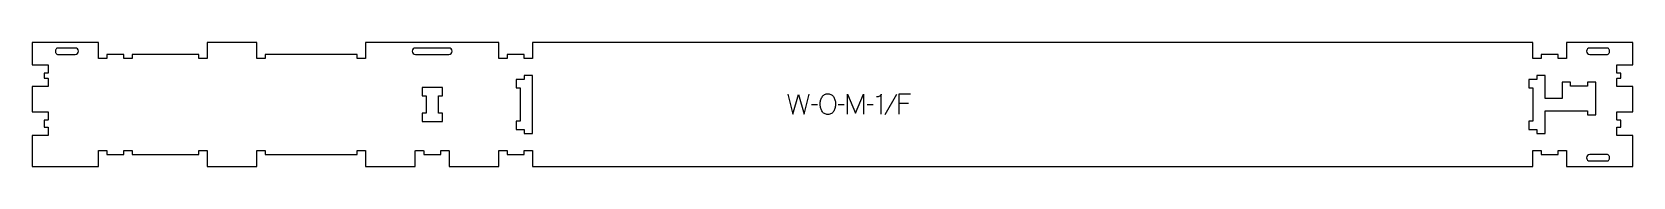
# Model space of a CAD drawing. Extents: x 0 to 2400, y 0 to 186.
import ezdxf

# ---------------------------------------------------------------- set-up
doc = ezdxf.new("R2010")
doc.units = 0
for name, color, linetype in [('1_ANYTOOL_1MMDEEP_LABELS_S', 2, 'CONTINUOUS'), ('3_ANYTOOL_CUTTHROUGH_INSID', 4, 'CONTINUOUS'), ('4_ANYTOOL_CUTTHROUGH_OUTSI', 5, 'CONTINUOUS')]:
    doc.layers.add(name, color=color, linetype=linetype)

msp = doc.modelspace()

# ---------------------------------------------------------------- linework, layer by layer
at = {"layer": '1_ANYTOOL_1MMDEEP_LABELS_S'}
for p, q in [((1295.528816, 107.890211), (1278.343102, 77.118783)), ((1177.157388, 92.247354), (1168.371673, 92.16164)), ((1217.185959, 92.247354), (1208.400245, 92.16164)), ((1260.685959, 92.247354), (1251.900245, 92.16164)), ((1313.614531, 94.390211), (1299.128816, 94.390211))]:
    msp.add_line(p, q, dxfattribs=at)
for points in [[(1132.800245, 108.36164), (1140.514531, 78.36164), (1148.957388, 107.46164), (1157.443102, 78.36164), (1164.943102, 108.36164)], [(1222.328816, 78.36164), (1222.328816, 108.36164), (1234.328816, 79.990211), (1246.328816, 108.233068), (1246.328816, 78.36164)], [(1316.785959, 108.36164), (1299.128816, 108.36164), (1299.128816, 78.36164)]]:
    msp.add_lwpolyline(points, dxfattribs=at)
msp.add_lwpolyline([(1193.228816, 108.704497, -0.064784), (1195.902771, 108.356576, -0.088904), (1198.328816, 107.225926, -0.05419), (1200.251381, 105.533796, -0.051179), (1201.778816, 103.475926, -0.041653), (1202.961016, 101.047153, -0.036749), (1203.750245, 98.46164, -0.024892), (1204.208024, 95.842377, -0.030823), (1204.371673, 93.190211, -0.034269), (1204.195154, 90.617715, -0.031918), (1203.680602, 88.090211, -0.031725), (1202.792415, 85.480815, -0.026303), (1201.607388, 82.990211, -0.058719), (1200.083607, 80.828464, -0.077745), (1198.044888, 79.165211, -0.077243), (1195.557899, 78.186374, -0.055252), (1192.885959, 77.890211, -0.054051), (1190.132034, 78.18879, -0.077615), (1187.566316, 79.18664, -0.078558), (1185.491243, 80.873713, -0.060481), (1183.950245, 83.075926, -0.02629), (1182.763584, 85.615145, -0.031299), (1181.877031, 88.272354, -0.031469), (1181.361992, 90.85917, -0.033416), (1181.185959, 93.490211, -0.032847), (1181.364637, 96.20716, -0.035049), (1181.909173, 98.87414, -0.03503), (1182.825147, 101.451179, -0.032231), (1184.078816, 103.883068, -0.062518), (1185.700705, 105.950163, -0.074052), (1187.812745, 107.49914, -0.072322), (1190.439598, 108.430031, -0.049083)], format="xyb", close=True, dxfattribs=at)
msp.add_lwpolyline([(1272.814531, 78.36164), (1272.814531, 108.404497, -0.057478), (1272.550507, 107.31153, -0.075801), (1272.010959, 106.331283, -0.075474), (1271.195507, 105.547408, -0.055107), (1270.200245, 104.997354, -0.039607), (1268.058004, 104.297842, -0.05918), (1265.828816, 104.033068)], format="xyb", dxfattribs=at)
at = {"layer": '3_ANYTOOL_CUTTHROUGH_INSID'}
for points in [[(64.75, 177), (39.009651, 177, 0.12263), (37.35456, 176.587875, 0.106401), (36.040385, 175.480762, 0.09127), (35.253336, 173.956608, 0.148392), (35.253336, 170.543392, 0.09127), (36.040385, 169.019238, 0.106401), (37.35456, 167.912125, 0.12263), (39.009651, 167.5), (64.75, 167.5, 1)], [(624.75, 177), (574.75, 177, 1), (574.75, 167.5), (624.75, 167.5, 1)], [(2334.75, 177, 0.414214), (2330, 172.25, 0.414214), (2334.75, 167.5), (2360.490349, 167.5, 0.12263), (2362.14544, 167.912125, 0.106401), (2363.459615, 169.019238, 0.09127), (2364.246664, 170.543392, 0.148392), (2364.246664, 173.956608, 0.09127), (2363.459615, 175.480762, 0.106401), (2362.14544, 176.587875, 0.12263), (2360.490349, 177)], [(2334.75, 8.5), (2360.490349, 8.5, 0.12263), (2362.14544, 8.912125, 0.106401), (2363.459615, 10.019238, 0.09127), (2364.246664, 11.543392, 0.148392), (2364.246664, 14.956608, 0.09127), (2363.459615, 16.480762, 0.106401), (2362.14544, 17.587875, 0.12263), (2360.490349, 18), (2334.75, 18, 0.414214), (2330, 13.25, 0.414214)]]:
    msp.add_lwpolyline(points, format="xyb", close=True, dxfattribs=at)
for points in [[(749.75, 135.955747), (737.75, 135.955747), (737.5, 135.955747), (737.5, 129.955747), (725.75, 129.955747), (725.5, 129.955747), (725.5, 117.455747), (731.5, 117.455747), (731.5, 67.955747), (725.5, 67.955747), (725.5, 55.455747), (737.5, 55.455747), (737.5, 49.455747), (749.75, 49.455747), (750, 49.455747), (750, 135.705747), (750, 135.955747)], [(2343.749971, 125.911491), (2331.499971, 125.911491), (2331.499971, 119.911491), (2305.999971, 119.911491), (2305.999971, 125.911491), (2293.499971, 125.911491), (2293.499971, 101.911491), (2267.999971, 101.911491), (2267.999971, 135.955745), (2255.499971, 135.955745), (2255.499971, 129.955745), (2249.749971, 129.955747), (2243.5, 129.955747), (2243.5, 117.455747), (2249.5, 117.455747), (2249.5, 67.955747), (2243.5, 67.955747), (2243.5, 55.455747), (2249.75, 55.455747), (2255.499971, 55.455745), (2255.499971, 49.455745), (2267.999971, 49.455745), (2267.999971, 83.411491), (2331.499971, 83.411491), (2331.499971, 77.411491), (2343.999971, 77.411491), (2343.999971, 125.911491)], [(609, 79.955747), (609, 105.455747), (615, 105.455747), (615, 117.955747), (584.5, 117.955747), (584.5, 105.455747), (590.5, 105.455747), (590.5, 79.955747), (584.5, 79.955747), (584.5, 67.455747), (615, 67.455747), (615, 79.955747)]]:
    msp.add_lwpolyline(points, close=True, dxfattribs=at)
at = {"layer": '4_ANYTOOL_CUTTHROUGH_OUTSI'}
msp.add_lwpolyline([(1349.75, 185.5), (750, 185.5), (750, 161.75, -0.414214), (749.75, 161.5), (737.75, 161.5, -0.414214), (737.5, 161.75), (737.5, 167.5), (712, 167.5), (712, 161.75, -0.414214), (711.75, 161.5), (699.75, 161.5, -0.414214), (699.5, 161.75), (699.5, 185.5), (500, 185.5), (500, 161.75, -0.414214), (499.75, 161.5), (487.75, 161.5, -0.414214), (487.5, 161.75), (487.5, 167.5), (349.5, 167.5), (349.5, 161.75, -0.414214), (349.25, 161.5), (337.25, 161.5, -0.414214), (337, 161.75), (337, 185.5), (262.5, 185.5), (262.5, 161.75, -0.414214), (262.25, 161.5), (250.25, 161.5, -0.414214), (250, 161.75), (250, 167.5), (150, 167.5), (150, 161.75, -0.414214), (149.75, 161.5), (137.75, 161.5, -0.414214), (137.5, 161.75), (137.5, 167.5), (112, 167.5), (112, 161.75, -0.414214), (111.75, 161.5), (99.75, 161.5, -0.414214), (99.5, 161.75), (99.5, 185.5), (0, 185.5), (0, 152), (23.75, 152, -0.414214), (24, 151.75), (24, 139.75, -0.414214), (23.75, 139.5), (18, 139.5), (18, 131.911), (23.75, 131.911, -0.414214), (24, 131.661), (24, 119.661, -0.414214), (23.75, 119.411), (0, 119.411), (0, 82), (23.75, 82, -0.414214), (24, 81.75), (24, 69.75, -0.414214), (23.75, 69.5), (18, 69.5), (18, 59), (23.75, 59, -0.414214), (24, 58.75), (24, 46.75, -0.414214), (23.75, 46.5), (0, 46.5), (0, 0), (99.5, 0), (99.5, 23.75, -0.414214), (99.75, 24), (111.75, 24, -0.414214), (112, 23.75), (112, 18), (137.5, 18), (137.5, 23.75, -0.414214), (137.75, 24), (149.75, 24, -0.414214), (150, 23.75), (150, 18), (250, 18), (250, 23.75, -0.414214), (250.25, 24), (262.25, 24, -0.414214), (262.5, 23.75), (262.5, 0), (337, 0), (337, 23.75, -0.414214), (337.25, 24), (349.25, 24, -0.414214), (349.5, 23.75), (349.5, 18), (487.5, 18), (487.5, 23.75, -0.414214), (487.75, 24), (499.75, 24, -0.414214), (500, 23.75), (500, 0), (574.5, 0), (574.5, 23.75, -0.414214), (574.75, 24), (586.75, 24, -0.414214), (587, 23.75), (587, 18), (612.5, 18), (612.5, 23.75, -0.414214), (612.75, 24), (624.75, 24, -0.414214), (625, 23.75), (625, 0), (699.5, 0), (699.5, 23.75, -0.414214), (699.75, 24), (711.75, 24, -0.414214), (712, 23.75), (712, 18), (737.5, 18), (737.5, 23.75, -0.414214), (737.75, 24), (749.75, 24, -0.414214), (750, 23.75), (750, 0), (1349.75, 0), (1649.75, 0), (2249.5, 0), (2249.5, 23.75, -0.414214), (2249.75, 24), (2261.75, 24, -0.414214), (2262, 23.75), (2262, 18), (2287.5, 18), (2287.5, 23.75, -0.414214), (2287.75, 24), (2299.75, 24, -0.414214), (2300, 23.75), (2300, 0), (2399.5, 0), (2399.5, 46.5), (2375.75, 46.5, -0.414214), (2375.5, 46.75), (2375.5, 58.75, -0.414214), (2375.75, 59), (2381.5, 59), (2381.5, 69.5), (2375.75, 69.5, -0.414214), (2375.5, 69.75), (2375.5, 81.75, -0.414214), (2375.75, 82), (2399.5, 82), (2399.5, 119.411), (2375.75, 119.411, -0.414214), (2375.5, 119.661), (2375.5, 131.661, -0.414214), (2375.75, 131.911), (2381.5, 131.911), (2381.5, 139.5), (2375.75, 139.5, -0.414214), (2375.5, 139.75), (2375.5, 151.75, -0.414214), (2375.75, 152), (2399.5, 152), (2399.5, 185.5), (2300, 185.5), (2300, 161.75, -0.414214), (2299.75, 161.5), (2287.75, 161.5, -0.414214), (2287.5, 161.75), (2287.5, 167.5), (2262, 167.5), (2262, 161.75, -0.414214), (2261.75, 161.5), (2249.75, 161.5, -0.414214), (2249.5, 161.75), (2249.5, 185.5), (1949.75, 185.5)], format="xyb", close=True, dxfattribs=at)

doc.saveas('drawing.dxf')
